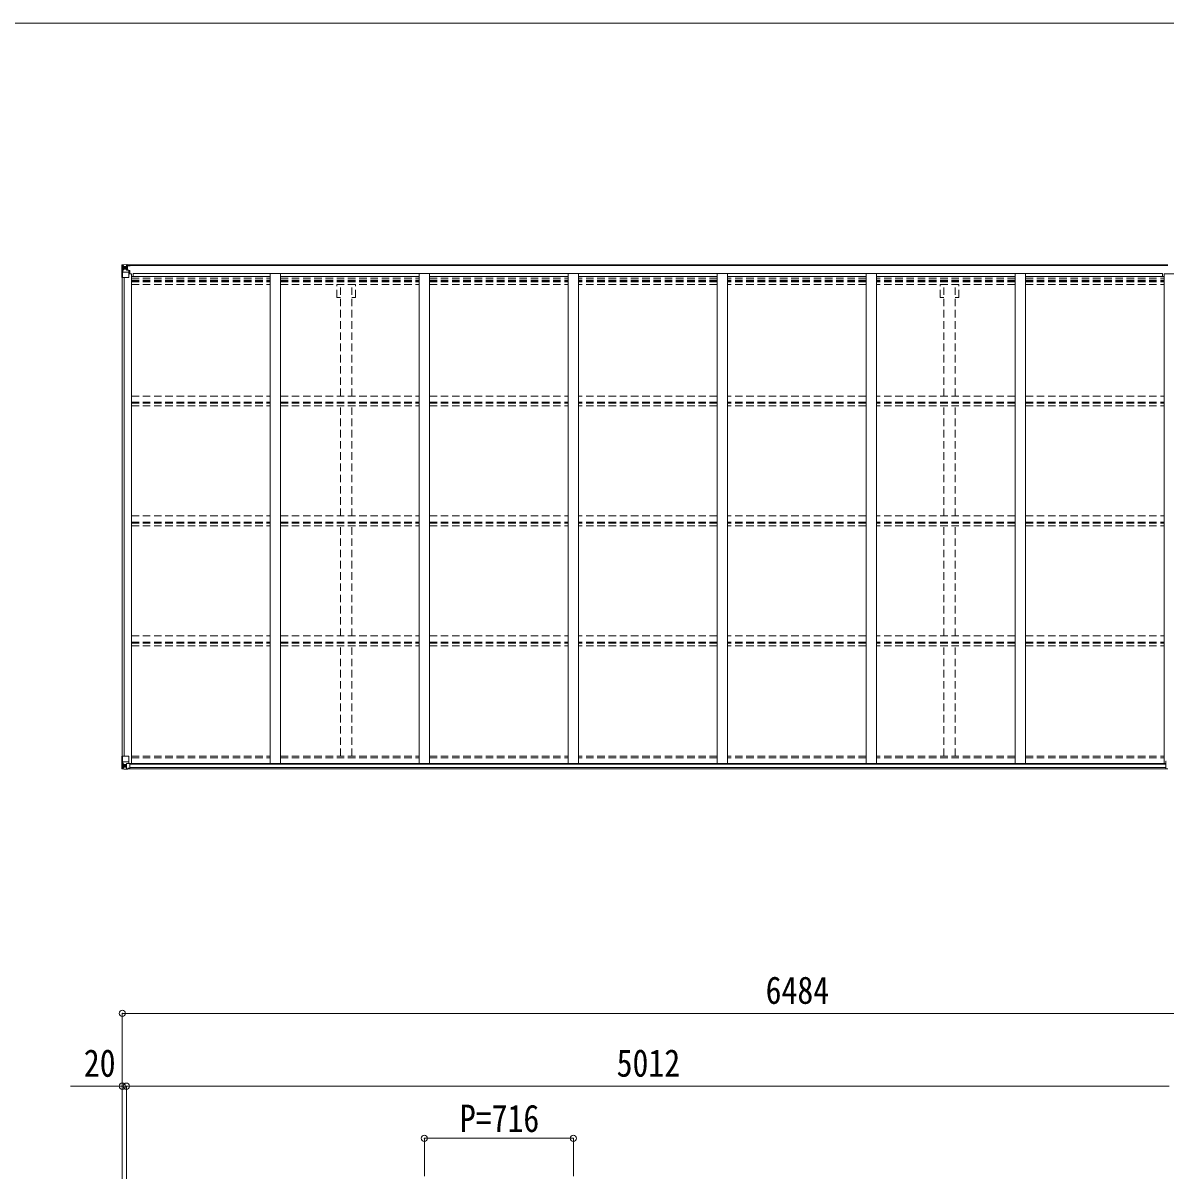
# Model space of a CAD drawing. Units: millimetres at full size, sheet at 1:30. Extents: x -8432 to 8432, y -5820 to 5820.
# Drawn here: x -407 to 5085, y 266 to 5820 of the extents above; entities that cross this region are included whole.
import ezdxf
from ezdxf.enums import TextEntityAlignment as Align

# ---------------------------------------------------------------- set-up
doc = ezdxf.new("R2010")
doc.units = ezdxf.units.MM
doc.header["$LTSCALE"] = 30
doc.header["$PDMODE"] = 32
doc.header["$PDSIZE"] = 30
doc.linetypes.add('DASHED1', pattern=[1.8, 1.2, -0.6])
for name, color, linetype, lineweight in [('0-3_ELV2', 4, 'Continuous', 9), ('0-4_TABLE1', 6, 'Continuous', 9), ('0-6_OTH_LINE', 6, 'Continuous', 9), ('F-0_240', 7, 'Continuous', 9)]:
    doc.layers.add(name, color=color, linetype=linetype, lineweight=lineweight)
doc.styles.add('ＭＳ ゴシック', font='')
doc.styles.get('ＭＳ ゴシック').set_extended_font_data('MS Gothic')

msp = doc.modelspace()

# ---------------------------------------------------------------- linework, layer by layer
at = {"layer": '0-3_ELV2'}
for p, q in [((90.87, 4657.95), (5094.87, 4657.95)), ((90.87, 4655.8), (5094.87, 4655.8)), ((114.37, 4615.83), (101.37, 4615.83)), ((114.37, 4615.83), (114.37, 2261.85)), ((121.87, 4602.15), (121.87, 4617.66)), ((121.87, 4617.66), (5068.87, 4617.66)), ((780.37, 4617.65), (780.37, 2261.85)), ((830.37, 4617.65), (830.37, 2261.85)), ((1496.37, 4617.65), (1496.37, 2261.85)), ((1546.37, 4617.65), (1546.37, 2261.85)), ((2212.37, 4617.65), (2212.37, 2261.85)), ((2262.37, 4617.65), (2262.37, 2261.85)), ((2928.37, 4617.65), (2928.37, 2261.85)), ((2978.37, 4617.65), (2978.37, 2261.85)), ((3644.37, 4617.65), (3644.37, 2261.85)), ((3694.37, 4617.65), (3694.37, 2261.85)), ((4360.37, 4617.65), (4360.37, 2261.85)), ((4410.37, 4617.65), (4410.37, 2261.85)), ((5068.87, 4602.15), (5068.87, 4617.66)), ((5076.37, 2261.85), (5076.37, 4615.83)), ((5076.37, 4615.83), (5126.37, 4615.83)), ((69.37, 4597.18), (69.37, 2297.87)), ((79.07, 4597.18), (79.07, 2297.87)), ((114.37, 4602.15), (780.37, 4602.15)), ((830.37, 4602.15), (1496.37, 4602.15)), ((1546.37, 4602.15), (2212.37, 4602.15)), ((2928.37, 4602.15), (2262.37, 4602.15)), ((3644.37, 4602.15), (2978.37, 4602.15)), ((4360.37, 4602.15), (3694.37, 4602.15)), ((4410.37, 4602.15), (5076.37, 4602.15)), ((94.11, 2261.85), (5084.87, 2261.85)), ((95.87, 2236.08), (5094.87, 2236.08)), ((105.87, 2259.59), (5084.87, 2259.59)), ((105.87, 2243.97), (5084.87, 2243.97))]:
    msp.add_line(p, q, dxfattribs=at)
at = {"layer": '0-3_ELV2', "linetype": 'DASHED1'}
for p, q in [((114.37, 4593.75), (780.37, 4593.75)), ((114.37, 4585.55), (780.37, 4585.55)), ((114.37, 4581.63), (780.37, 4581.63)), ((114.37, 4576.55), (780.37, 4576.55)), ((114.37, 4563.54), (780.37, 4563.54)), ((830.37, 4593.75), (1496.37, 4593.75)), ((830.37, 4585.55), (1496.37, 4585.55)), ((830.37, 4581.63), (1496.37, 4581.63)), ((830.37, 4576.55), (1496.37, 4576.55)), ((830.37, 4563.54), (1496.37, 4563.54)), ((1100.17, 4501.95), (1100.17, 4563.54)), ((1117.87, 4027.8), (1117.87, 4563.54)), ((1172.87, 4027.8), (1172.87, 4563.54)), ((1190.57, 4501.95), (1190.57, 4563.54)), ((1546.37, 4593.75), (2212.37, 4593.75)), ((1546.37, 4585.55), (2212.37, 4585.55)), ((1546.37, 4581.63), (2212.37, 4581.63)), ((1546.37, 4576.55), (2212.37, 4576.55)), ((1546.37, 4563.54), (2212.37, 4563.54)), ((2928.37, 4593.75), (2262.37, 4593.75)), ((2928.37, 4585.55), (2262.37, 4585.55)), ((2928.37, 4581.63), (2262.37, 4581.63)), ((2928.37, 4576.55), (2262.37, 4576.55)), ((2928.37, 4563.54), (2262.37, 4563.54)), ((3644.37, 4593.75), (2978.37, 4593.75)), ((3644.37, 4585.55), (2978.37, 4585.55)), ((3644.37, 4581.63), (2978.37, 4581.63)), ((3644.37, 4576.55), (2978.37, 4576.55)), ((3644.37, 4563.54), (2978.37, 4563.54)), ((4360.37, 4593.75), (3694.37, 4593.75)), ((4360.37, 4585.55), (3694.37, 4585.55)), ((4360.37, 4581.63), (3694.37, 4581.63)), ((4360.37, 4576.55), (3694.37, 4576.55)), ((4360.37, 4563.54), (3694.37, 4563.54)), ((4000.17, 4501.95), (4000.17, 4563.54)), ((4017.87, 4027.8), (4017.87, 4563.54)), ((4072.87, 4027.8), (4072.87, 4563.54)), ((4090.57, 4501.95), (4090.57, 4563.54)), ((4410.37, 4593.75), (5076.37, 4593.75)), ((4410.37, 4585.55), (5076.37, 4585.55)), ((4410.37, 4581.63), (5076.37, 4581.63)), ((4410.37, 4576.55), (5076.37, 4576.55)), ((4410.37, 4563.54), (5076.37, 4563.54)), ((1100.17, 4501.95), (1117.87, 4501.95)), ((1172.87, 4501.95), (1190.57, 4501.95)), ((4000.17, 4501.95), (4017.87, 4501.95)), ((4072.87, 4501.95), (4090.57, 4501.95)), ((114.37, 4027.8), (780.34, 4027.8)), ((830.37, 4027.8), (1496.34, 4027.8)), ((1546.37, 4027.8), (2212.34, 4027.8)), ((2928.37, 4027.8), (2262.37, 4027.8)), ((3644.37, 4027.8), (2978.37, 4027.8)), ((4360.34, 4027.8), (3694.37, 4027.8)), ((4410.37, 4027.8), (5076.37, 4027.8)), ((114.37, 3998.07), (780.34, 3998.07)), ((114.37, 3993.52), (780.34, 3993.52)), ((114.37, 3980.51), (780.34, 3980.51)), ((830.37, 3998.07), (1496.34, 3998.07)), ((830.37, 3993.52), (1496.34, 3993.52)), ((830.37, 3980.51), (1496.34, 3980.51)), ((1117.87, 3451.6), (1117.87, 3980.51)), ((1172.87, 3451.6), (1172.87, 3980.51)), ((1546.37, 3998.07), (2212.34, 3998.07)), ((1546.37, 3993.52), (2212.34, 3993.52)), ((1546.37, 3980.51), (2212.34, 3980.51)), ((2928.37, 3998.07), (2262.37, 3998.07)), ((2928.37, 3993.52), (2262.37, 3993.52)), ((2928.37, 3980.51), (2262.37, 3980.51)), ((3644.37, 3998.07), (2978.37, 3998.07)), ((3644.37, 3993.52), (2978.37, 3993.52)), ((3644.37, 3980.51), (2978.37, 3980.51)), ((4360.34, 3998.07), (3694.37, 3998.07)), ((4360.34, 3993.52), (3694.37, 3993.52)), ((4360.34, 3980.51), (3694.37, 3980.51)), ((4017.87, 3451.6), (4017.87, 3980.51)), ((4072.87, 3451.6), (4072.87, 3980.51)), ((4410.37, 3998.07), (5076.37, 3998.07)), ((4410.37, 3993.52), (5076.37, 3993.52)), ((4410.37, 3980.51), (5076.37, 3980.51)), ((114.37, 3451.73), (780.34, 3451.73)), ((830.37, 3451.73), (1496.34, 3451.73)), ((1546.37, 3451.73), (2212.34, 3451.73)), ((2928.37, 3451.73), (2262.37, 3451.73)), ((3644.37, 3451.73), (2978.37, 3451.73)), ((4360.34, 3451.73), (3694.37, 3451.73)), ((4410.37, 3451.73), (5076.37, 3451.73)), ((114.37, 3421.99), (780.34, 3421.99)), ((114.37, 3417.44), (780.34, 3417.44)), ((114.37, 3404.43), (780.34, 3404.43)), ((830.37, 3421.99), (1496.34, 3421.99)), ((830.37, 3417.44), (1496.34, 3417.44)), ((830.37, 3404.43), (1496.34, 3404.43)), ((1117.87, 2875.52), (1117.87, 3403.24)), ((1172.87, 2875.52), (1172.87, 3403.24)), ((1546.37, 3421.99), (2212.34, 3421.99)), ((1546.37, 3417.44), (2212.34, 3417.44)), ((1546.37, 3404.43), (2212.34, 3404.43)), ((2928.37, 3421.99), (2262.37, 3421.99)), ((2928.37, 3417.44), (2262.37, 3417.44)), ((2928.37, 3404.43), (2262.37, 3404.43)), ((3644.37, 3421.99), (2978.37, 3421.99)), ((3644.37, 3417.44), (2978.37, 3417.44)), ((3644.37, 3404.43), (2978.37, 3404.43)), ((4360.34, 3421.99), (3694.37, 3421.99)), ((4360.34, 3417.44), (3694.37, 3417.44)), ((4360.34, 3404.43), (3694.37, 3404.43)), ((4017.87, 2875.52), (4017.87, 3403.24)), ((4072.87, 2875.52), (4072.87, 3403.24)), ((4410.37, 3421.99), (5076.37, 3421.99)), ((4410.37, 3417.44), (5076.37, 3417.44)), ((4410.37, 3404.43), (5076.37, 3404.43)), ((114.37, 2875.65), (780.34, 2875.65)), ((114.37, 2845.91), (780.34, 2845.91)), ((114.37, 2841.36), (780.34, 2841.36)), ((830.37, 2875.65), (1496.34, 2875.65)), ((830.37, 2845.91), (1496.34, 2845.91)), ((830.37, 2841.36), (1496.34, 2841.36)), ((1546.37, 2875.65), (2212.34, 2875.65)), ((1546.37, 2845.91), (2212.34, 2845.91)), ((1546.37, 2841.36), (2212.34, 2841.36)), ((2928.37, 2875.65), (2262.37, 2875.65)), ((2928.37, 2845.91), (2262.37, 2845.91)), ((2928.37, 2841.36), (2262.37, 2841.36)), ((3644.37, 2875.65), (2978.37, 2875.65)), ((3644.37, 2845.91), (2978.37, 2845.91)), ((3644.37, 2841.36), (2978.37, 2841.36)), ((4360.34, 2875.65), (3694.37, 2875.65)), ((4360.34, 2845.91), (3694.37, 2845.91)), ((4360.34, 2841.36), (3694.37, 2841.36)), ((4410.37, 2875.65), (5076.37, 2875.65)), ((4410.37, 2845.91), (5076.37, 2845.91)), ((4410.37, 2841.36), (5076.37, 2841.36)), ((114.37, 2828.35), (780.34, 2828.35)), ((830.37, 2828.35), (1496.34, 2828.35)), ((1117.87, 2298.02), (1117.87, 2827.16)), ((1172.87, 2298.02), (1172.87, 2827.16)), ((1546.37, 2828.35), (2212.34, 2828.35)), ((2928.37, 2828.35), (2262.37, 2828.35)), ((3644.37, 2828.35), (2978.37, 2828.35)), ((4360.34, 2828.35), (3694.37, 2828.35)), ((4017.87, 2298.02), (4017.87, 2827.16)), ((4072.87, 2298.02), (4072.87, 2827.16)), ((4410.37, 2828.35), (5076.37, 2828.35)), ((114.37, 2298.02), (780.37, 2298.02)), ((114.37, 2289.68), (780.37, 2289.68)), ((830.37, 2298.02), (1496.37, 2298.02)), ((830.37, 2289.68), (1496.37, 2289.68)), ((1546.37, 2298.02), (2212.37, 2298.02)), ((1546.37, 2289.68), (2212.37, 2289.68)), ((2928.37, 2298.02), (2262.37, 2298.02)), ((2928.37, 2289.68), (2262.37, 2289.68)), ((3644.37, 2298.02), (2978.37, 2298.02)), ((3644.37, 2289.68), (2978.37, 2289.68)), ((4360.37, 2298.02), (3694.37, 2298.02)), ((4360.37, 2289.68), (3694.37, 2289.68)), ((4410.37, 2298.02), (5076.37, 2298.02)), ((4410.37, 2289.68), (5076.37, 2289.68))]:
    msp.add_line(p, q, dxfattribs=at)
at = {"layer": '0-4_TABLE1'}
for p, q in [((67.37, 4657.89), (67.37, 4597.18)), ((95.87, 4660.58), (68.31, 4658.89)), ((68.31, 4658.85), (68.31, 4658.88)), ((77.28, 4659.28), (69.36, 4658.8)), ((70.22, 4657.83), (70.22, 4657.76)), ((70.22, 4597.18), (70.22, 4657.76)), ((70.76, 4624.06), (74.9, 4636.15)), ((70.76, 4624.06), (77.37, 4623.85)), ((74.19, 4654.39), (71.45, 4658.06)), ((75.04, 4650.88), (77.37, 4650.94)), ((75.04, 4637.41), (75.04, 4650.88)), ((77.37, 4637.38), (75.04, 4637.41)), ((89.37, 4660.06), (77.37, 4659.28)), ((90.87, 4650.94), (77.37, 4650.94)), ((90.87, 4637.38), (77.37, 4637.38)), ((77.37, 4637.38), (77.37, 4637.38)), ((77.37, 4623.85), (101.37, 4623.85)), ((82.85, 4643.74), (82.85, 4642.78)), ((89.37, 4634.08), (89.37, 4660.18)), ((89.37, 4659.29), (95.87, 4659.69)), ((90.87, 4654.47), (89.37, 4654.47)), ((90.2, 4633.82), (100.55, 4632.17)), ((90.2, 4633.19), (90.2, 4633.82)), ((100.55, 4631.54), (90.2, 4633.19)), ((95.87, 4658.77), (90.87, 4658.68)), ((99.37, 4654.11), (90.87, 4654.11)), ((94.87, 4649.18), (90.87, 4649.18)), ((94.87, 4640.98), (90.87, 4640.98)), ((90.98, 4652.81), (94.87, 4652.81)), ((91.37, 4655.14), (91.37, 4653.18)), ((99.37, 4655.14), (91.37, 4655.14)), ((99.37, 4655.11), (91.37, 4655.11)), ((91.37, 4653.18), (101.37, 4653.27)), ((91.37, 4653.02), (91.37, 4653.18)), ((106.37, 4653.15), (91.37, 4653.02)), ((94.87, 4633.08), (94.87, 4653.04)), ((95.87, 4657.95), (95.87, 4660.58)), ((99.37, 4654.11), (99.37, 4655.8)), ((100.55, 4632.17), (100.55, 4631.54)), ((100.82, 4632.09), (105.87, 4632.05)), ((100.87, 4658.38), (100.87, 4657.95)), ((101.17, 4658.38), (100.87, 4658.38)), ((101.17, 4658.38), (102.86, 4657.95)), ((101.37, 4654.88), (107.37, 4654.88)), ((101.37, 4598.18), (101.37, 4631.28)), ((105.87, 4630.33), (101.37, 4630.3)), ((105.87, 4620.18), (101.37, 4620.18)), ((104.87, 4632.06), (104.87, 4630.32)), ((105.87, 4615.83), (105.87, 4632.05)), ((106.37, 4655.8), (106.37, 4654.88)), ((107.37, 4653.2), (107.37, 4655.8)), ((67.37, 4597.18), (100.37, 4597.18)), ((67.37, 2297.87), (100.37, 2297.87)), ((67.37, 2237.16), (67.37, 2297.87)), ((70.22, 2297.87), (70.22, 2237.29)), ((101.37, 2296.87), (101.37, 2263.77)), ((68.31, 2236.21), (68.31, 2236.16)), ((77.28, 2235.78), (69.36, 2236.25)), ((70.22, 2237.22), (70.22, 2237.29)), ((70.76, 2270.99), (77.37, 2271.2)), ((70.76, 2270.99), (74.9, 2258.91)), ((74.19, 2240.66), (71.45, 2237)), ((77.37, 2257.67), (75.04, 2257.64)), ((75.04, 2257.64), (75.04, 2244.17)), ((75.04, 2244.17), (77.37, 2244.11)), ((77.37, 2271.2), (101.37, 2271.2)), ((77.37, 2257.67), (77.37, 2257.67)), ((89.37, 2257.67), (77.37, 2257.67)), ((77.37, 2244.11), (89.37, 2244.11)), ((89.37, 2234.99), (77.37, 2235.77)), ((81.89, 2251.31), (81.89, 2252.27)), ((89.37, 2261.66), (95.87, 2261.66)), ((89.37, 2261.66), (89.37, 2234.87)), ((100.55, 2263.52), (90.2, 2261.86)), ((90.2, 2261.86), (90.2, 2261.66)), ((92.9, 2261.66), (100.55, 2262.88)), ((95.87, 2261.66), (104.87, 2261.63)), ((95.87, 2234.47), (95.87, 2240.42)), ((104.87, 2239.85), (95.87, 2239.79)), ((100.55, 2262.88), (100.55, 2263.52)), ((105.87, 2260.72), (105.87, 2240.56)), ((5084.87, 2239.94), (5084.87, 2272.26)), ((5084.87, 2239.94), (5084.87, 2239.91))]:
    msp.add_line(p, q, dxfattribs=at)
for points in [[(80.93, 4644.7), (79.97, 4644.7), (79.97, 4645.66), (80.93, 4645.66)], [(81.89, 4646.62), (81.89, 4647.58), (82.85, 4647.58), (82.85, 4646.62)], [(82.85, 4642.78), (81.89, 4642.78), (81.89, 4643.74)], [(83.81, 4645.66), (84.77, 4645.66), (84.77, 4644.7), (83.81, 4644.7)], [(95.87, 4659.18), (90.87, 4659.18), (90.87, 4633.72)], [(101.37, 4654.88), (101.37, 4653.26), (107.37, 4653.31)], [(68.31, 2236.16), (77.37, 2235.61), (95.87, 2234.47)], [(80.93, 2249.39), (79.97, 2249.39), (79.97, 2250.35), (80.93, 2250.35)], [(81.89, 2252.27), (82.85, 2252.27), (82.85, 2251.31)], [(82.85, 2248.43), (82.85, 2247.47), (81.89, 2247.47), (81.89, 2248.43)], [(83.81, 2250.35), (84.77, 2250.35), (84.77, 2249.39), (83.81, 2249.39)], [(105.87, 2240.56), (105.86, 2240.46), (95.87, 2240.42)]]:
    msp.add_lwpolyline(points, dxfattribs=at)
for centre in [(82.37, 4645.18), (82.37, 2249.87)]:
    msp.add_circle(centre, 5.3, dxfattribs=at)
for centre, radius, start, end in [((68.37, 4657.89), 0.999, 93.4424, 179.95083), ((68.37, 4657.89), 1, 93.50017, 180.00079), ((68.37, 4657.85), 0.999, 93.4424, 179.95083), ((69.53, 4671.5), 12.7, 269.24466, 275.10311), ((71.5, 4657.89), 1.28, 131.17831, 182.45895), ((80.93, 4646.62), 0.96, 270, 0), ((80.93, 4643.74), 0.96, 0, 90), ((83.81, 4646.62), 0.96, 180, 270), ((83.81, 4643.74), 0.96, 90, 180), ((90.31, 4634.75), 0.937, 182.32209, 263.26766), ((90.31, 4634.12), 0.937, 182.32209, 263.26766), ((91.37, 4655.64), 0.5, 179.99802, 269.99691), ((91.37, 4655.61), 0.5, 180.00109, 270.00109), ((91.37, 4652.68), 0.5, 90.52895, 180.04464), ((91.39, 4652.51), 0.513, 91.88028, 181.04707), ((100.44, 4631.24), 0.937, 2.32209, 83.26766), ((100.44, 4630.6), 0.937, 2.32209, 83.26766), ((106.51, 4660.84), 7.69, 268.96999, 276.43426), ((100.37, 4598.18), 1, 270, 0), ((100.37, 2296.87), 1, 0, 90), ((68.37, 2237.2), 0.999, 180.04917, 266.5576), ((68.37, 2237.16), 0.999, 180.04917, 266.5576), ((68.37, 2237.16), 1, 179.99921, 266.49983), ((69.53, 2223.55), 12.7, 84.89689, 90.75534), ((71.5, 2237.16), 1.28, 177.54105, 228.82169), ((80.93, 2251.31), 0.96, 270, 0), ((80.93, 2248.43), 0.96, 0, 90), ((83.81, 2251.31), 0.96, 180, 270), ((83.81, 2248.43), 0.96, 90, 180), ((90.31, 2260.93), 0.937, 96.73234, 129.06602), ((100.44, 2264.45), 0.937, 276.73234, 357.67791), ((100.44, 2263.81), 0.937, 276.73234, 357.67791), ((5085.87, 2272.26), 1, 90, 180)]:
    msp.add_arc(centre, radius, start, end, dxfattribs=at)
for centre, major_axis, ratio, start_param, end_param in [((269.31, 4671.2), (201, 12.36), 0.060933, 3.1373463, 3.1378449), ((70.31, 4658.97), (2, 0.12), 0.060933, 3.1378449, 4.2119296), ((71.48, 4626.41), (0.85, 2.32), 0.403757, 2.3087461, 3.2744049), ((70.5, 4655.87), (-0.02, 3), 0.466854, 5.5234897, 6.1575023), ((72.17, 4650.8), (0.03, 5), 0.573921, 4.7320603, 5.5159136), ((73.64, 4637.43), (0, 3), 0.468246, 4.2703918, 4.7058971), ((-4.38, 4650.94), (81.75, 0), 0.061163, 0, 0.0007725), ((70.31, 2236.08), (2, -0.12), 0.060933, 2.0712557, 3.1453404), ((269.31, 2223.85), (201, -12.36), 0.060933, 3.1453404, 3.145839), ((71.48, 2268.64), (0.85, -2.32), 0.403757, 3.0087805, 3.9744392), ((70.5, 2239.18), (-0.02, -3), 0.466854, 0.125683, 0.7596956), ((72.17, 2244.25), (0.03, -5), 0.573921, 0.7672717, 1.551125), ((73.64, 2257.62), (0, -3), 0.468246, 1.5772882, 2.0127935), ((-4.38, 2244.11), (81.75, 0), 0.061163, 6.2824128, 6.2831853), ((104.87, 2260.72), (1, -0.021), 0.906239, 0.0187047, 1.589501), ((104.87, 2240.55), (1, 0.012), 0.707053, 4.7036637, 6.124411)]:
    msp.add_ellipse(centre, major_axis=major_axis, ratio=ratio, start_param=start_param, end_param=end_param, dxfattribs=at)
at = {"layer": '0-6_OTH_LINE'}
for p, q in [((69.37, 1061.87), (69.37, 269.22)), ((69.37, 1061.87), (6553.37, 1061.87)), ((69.37, 711.87), (69.37, 266.46)), ((69.37, 711.87), (89.37, 711.87)), ((89.37, 711.87), (89.37, 266.46)), ((89.37, 711.87), (5101.37, 711.87)), ((1521.37, 461.87), (1521.37, 279.42)), ((1521.37, 461.87), (2237.37, 461.87)), ((2237.37, 461.87), (2237.37, 279.42))]:
    msp.add_line(p, q, dxfattribs=at)
at = {"layer": '0-6_OTH_LINE', "lineweight": 18}
msp.add_line((69.37, 711.87), (-179.46, 711.87), dxfattribs=at)
at = {"layer": '0-6_OTH_LINE'}
for p in [(69.37, 1061.87), (69.37, 711.87), (89.37, 711.87), (1521.37, 461.87), (2237.37, 461.87)]:
    msp.add_point(p, dxfattribs=at)
at = {"layer": 'F-0_240', "color": 5}
msp.add_line((-8432.06, 5820), (8007.94, 5820), dxfattribs=at)

# ---------------------------------------------------------------- texts
at = {"layer": '0-6_OTH_LINE', "color": 7, "style": 'ＭＳ ゴシック', "width": 0.85}
for s, p in [('6484', (3161.37, 1067.87)), ('20', (-115.22, 717.49)), ('5012', (2445.37, 717.87)), ('P=716', (1691.87, 451.87))]:
    msp.add_text(s, height=132, dxfattribs=at).set_placement(p, align=Align.BOTTOM_LEFT)

doc.saveas('drawing.dxf')
